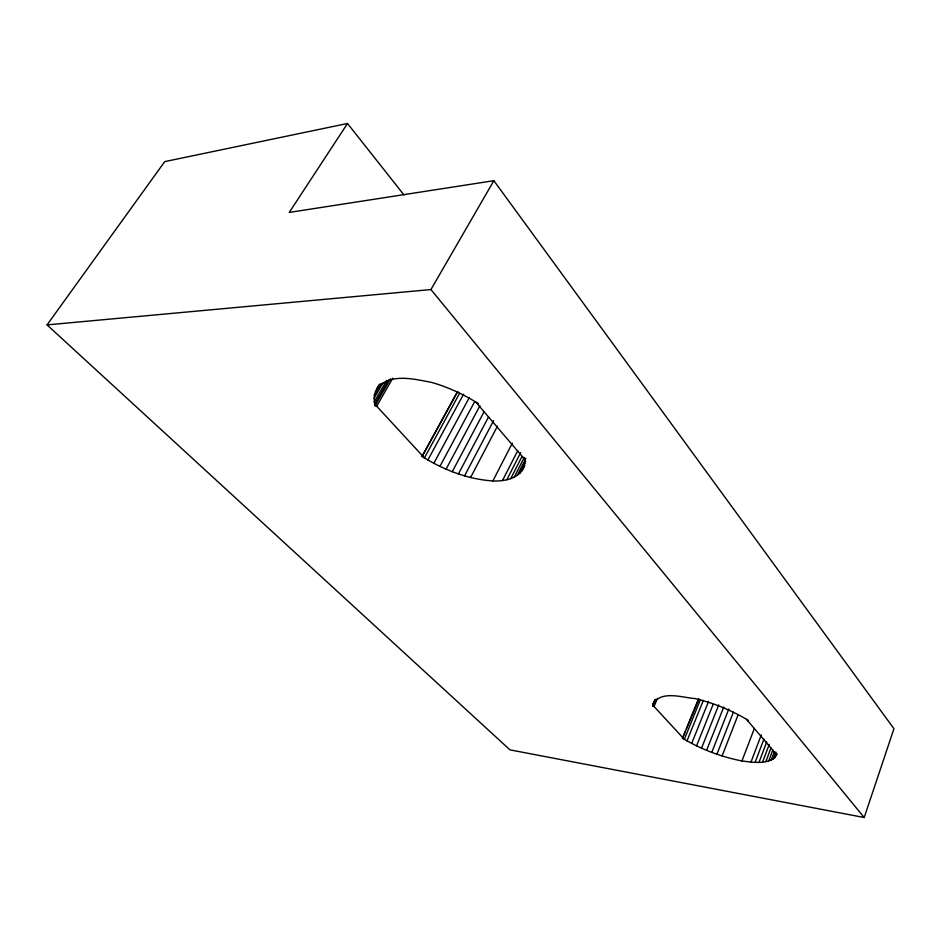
<?xml version="1.0" encoding="UTF-8"?>
<svg xmlns="http://www.w3.org/2000/svg" width="941" height="941" viewBox="0 0 941 941"><rect width="100%" height="100%" fill="white"/><g stroke="black" fill="none" stroke-linecap="round" stroke-linejoin="round"><path stroke-width="1.41" d="M392.762 378.153L376.682 406.218L375.047 405.642L374.283 401.866L374.365 394.902L378.87 385.116M657.441 698.398L654.042 706.491L652.678 705.962L654.924 699.539M347.5 123.483L164.734 161.617L47.05 324.892L509.951 749.859L864.203 817.517L893.95 728.71L493.86 180.696L289.275 212.419L347.5 123.483L403.948 194.905M685.236 731.486L682.507 738.238C700.798 749.212 721.006 756.846 741.943 760.951C752.212 762.269 763.857 764.268 773.326 758.834L775.866 751.988M773.326 758.834L774.996 757.423L776.537 753.306M768.715 760.963L772.784 750.083M771.232 760.01L774.278 751.824M762.586 762.151L769.279 744.307M765.833 761.669L770.985 747.907M755.117 762.375L763.88 739.191M758.999 762.375L766.727 741.861M750.953 762.128L761.269 734.933M741.943 760.951L754.353 728.499M722.076 756.011L737.979 715.184M716.913 754.282L733.404 712.184M711.761 752.4L728.828 709.008M706.62 750.342L723.758 707.02M701.539 748.154L718.748 704.891M696.563 745.825L713.29 703.962M691.706 743.39L708.502 701.551M700.175 700.198L684.354 739.308L652.819 705.162L655.089 699.763M687.012 740.849L703.339 700.386M686.33 728.793L698.351 699.128M699.045 698.916L682.507 738.238M652.678 705.962L655.512 699.222M653.019 703.997C661.182 689.965 682.637 697.716 694.834 698.528C713.713 702.962 731.851 710.455 748.448 720.465L747.648 720.677M457.22 391.997L422.05 456.491C443.47 469.759 467.536 479.275 492.884 480.945C504.941 481.474 520.314 478.416 524.725 465.395M514.209 477.216L524.137 457.632M517.244 475.417L525.866 458.373M519.808 473.264L525.713 461.584M506.811 479.781L520.679 452.539M510.716 478.675L521.961 456.55M502.506 480.522L517.691 450.786M492.884 480.945L512.292 443.187M470.535 477.593L497.471 426.097M464.525 475.934L493.555 420.698M458.42 473.958L488.614 416.792M452.256 471.688L483.933 412.029M446.093 469.136L479.957 405.689M439.941 466.324L474.64 401.678M433.86 463.266L469.406 397.396M427.884 459.973L463.584 394.161M457.82 391.409L422.05 456.491M459.537 393.409L424.438 457.914L374.741 404.101L388.48 380.176M521.867 470.794L524.408 464.925L524.843 461.56L524.713 457.938L522.984 457.338M375.047 405.642L390.409 378.87M376.682 388.892L380.14 383.787M374.365 394.902L380.223 384.751M374.048 398.278L382.787 383.093M374.283 401.866L386.61 380.423M47.05 324.892L430.943 289.557L493.86 180.696M375.247 391.762L378.917 385.398M774.996 757.423L777.007 753.976L775.584 753.423M477.769 404.348L478.475 403.689C463.913 394.491 448.139 387.116 431.554 382.399C414.675 379.282 392.95 373.354 378.682 386.316M475.852 402.089L524.76 459.42M746.472 719.3L776.69 754.717M430.943 289.557L864.203 817.517"/></g></svg>
